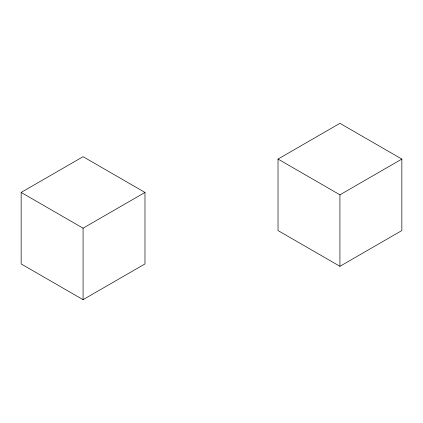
<?xml version="1.0" encoding="UTF-8"?>
<svg xmlns="http://www.w3.org/2000/svg" width="423" height="423" viewBox="0 0 423 423"><rect width="100%" height="100%" fill="white"/><g stroke="black" fill="none" stroke-linecap="round" stroke-linejoin="round"><path stroke-width="0.63" d="M21.15 192.439L83.067 156.69L144.978 192.439L144.978 263.931L83.067 299.674L21.15 263.931L21.15 192.439L83.067 228.182L144.978 192.439M278.022 159.069L339.933 123.326L401.85 159.069L401.85 230.561L339.933 266.31L278.022 230.561L278.022 159.069L339.933 194.818L401.85 159.069M339.933 194.818L339.933 266.31M83.067 228.182L83.067 299.674"/></g></svg>
